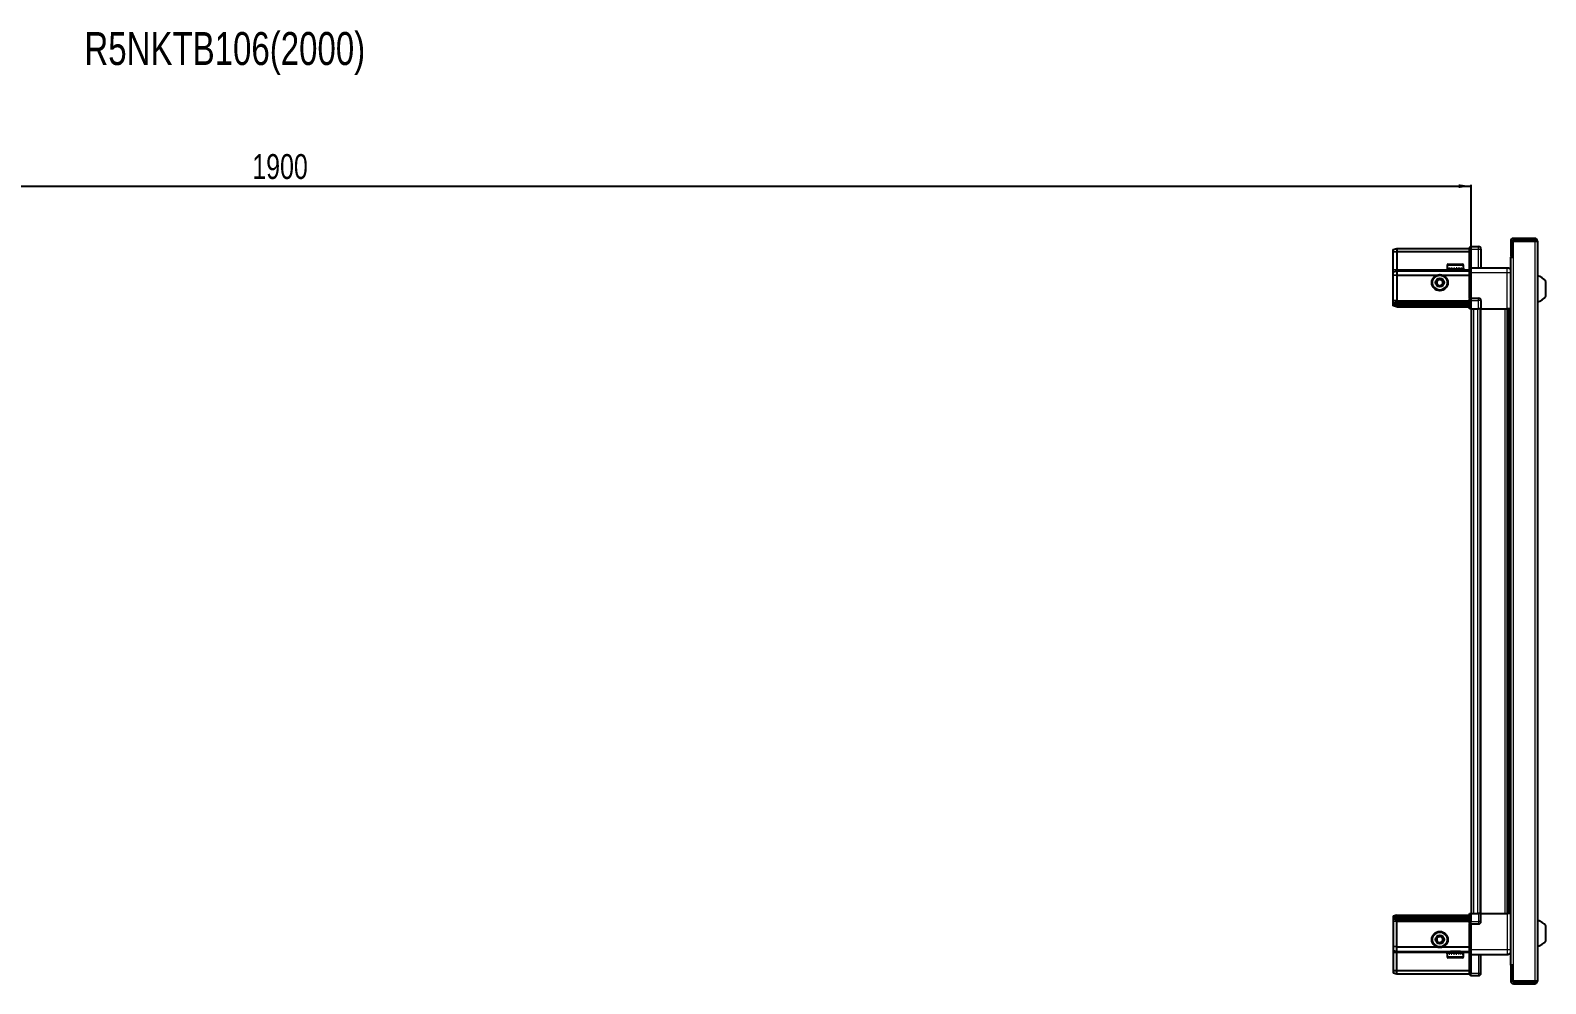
# Model space of a CAD drawing. Header units: millimetres. Extents: x 1415 to 5981, y -1265 to 1643.
# Drawn here: x 3551 to 4769, y 877 to 1643 of the extents above; entities that cross this region are included whole.
import ezdxf

# ---------------------------------------------------------------- set-up
doc = ezdxf.new("R2010")
doc.units = ezdxf.units.MM
doc.layers.add('FORMAT', color=7, linetype='Continuous')
doc.styles.add('SLDTEXTSTYLE0', font='TXT', dxfattribs={"width": 0.75})
doc.dimstyles.new('SLDDIMSTYLE0', dxfattribs={"dimtxt": 20, "dimasz": 10, "dimexe": 0, "dimexo": 0.0625, "dimgap": 5, "dimtad": 2, "dimdec": 1, "dimrnd": 1e-09, "dimzin": 12, "dimdsep": 46, "dimtxsty": 'SLDTEXTSTYLE0', "dimsah": 1, "dimcen": 0.09, "dimadec": 0, "dimazin": 3, "dimtfac": 1, "dimtofl": 0, "dimtmove": 0, "dimatfit": 3, "dimfxl": 0, "dimfrac": 2, "dimtolj": 1, "dimtzin": 12, "dimarcsym": 0})

# ---------------------------------------------------------------- blocks, each defined once
blk = doc.blocks.new('_D_5')
at = {"layer": 'FORMAT'}
for p, q in [((2809.3, 1419.3), (2809.3, 1518.8)), ((2809.3, 1517.8), (4709.3, 1517.8)), ((4709.3, 1419.3), (4709.3, 1518.8))]:
    blk.add_line(p, q, dxfattribs=at)
for points in [[(2809.3, 1517.8), (2819.3, 1516.3), (2819.3, 1519.4)], [(4709.3, 1517.8), (4699.3, 1519.4), (4699.3, 1516.3)]]:
    blk.add_solid(points, dxfattribs=at)
at = {"layer": 'FORMAT', "insert": (3729.7, 1543.6), "char_height": 20, "attachment_point": 1, "style": 'SLDTEXTSTYLE0'}
blk.add_mtext('1900', dxfattribs=at)

msp = doc.modelspace()

# ---------------------------------------------------------------- linework, layer by layer
at = {"color": 7, "linetype": 'Continuous', "lineweight": 25}
for p, q in [((4741.13, 1473.72), (4741.13, 1461.32)), ((4742.63, 1473.72), (4742.63, 1461.32)), ((4743.13, 1460.82), (4743.13, 1473.72)), ((4743.13, 1473.72), (4760.53, 1473.72)), ((4760.53, 1475.82), (4743.23, 1475.82)), ((4760.53, 1474.32), (4743.23, 1474.32)), ((4760.53, 1474.32), (4760.53, 1475.82)), ((4760.53, 1473.72), (4762.63, 1473.72)), ((4762.63, 1473.72), (4762.63, 878.92)), ((4646.63, 1467.02), (4649.63, 1467.82)), ((4646.63, 1465.17), (4646.63, 1467.02)), ((4646.63, 1465.17), (4649.63, 1465.32)), ((4646.63, 1450.82), (4646.63, 1465.17)), ((4649.63, 1467.82), (4649.63, 1465.32)), ((4649.63, 1467.82), (4707.93, 1467.82)), ((4649.63, 1465.32), (4649.63, 1450.82)), ((4649.63, 1465.32), (4707.93, 1465.32)), ((4708.79, 1469.32), (4707.93, 1468.82)), ((4708.79, 1469.32), (4707.93, 1468.82)), ((4707.93, 1468.82), (4707.93, 1467.32)), ((4707.93, 1452.52), (4707.93, 1467.32)), ((4709.13, 1469.32), (4708.79, 1469.32)), ((4709.13, 1469.32), (4708.79, 1469.32)), ((4709.13, 1469.32), (4709.13, 1469.32)), ((4709.13, 1467.32), (4709.13, 1469.32)), ((4709.13, 1469.32), (4715.13, 1469.32)), ((4709.13, 1467.32), (4709.13, 1452.52)), ((4717.13, 1467.32), (4717.13, 1452.32)), ((4646.63, 1449.02), (4646.63, 1450.82)), ((4646.63, 1449.02), (4649.63, 1449.82)), ((4649.63, 1450.82), (4649.63, 1449.82)), ((4649.63, 1449.82), (4649.63, 1446.32)), ((4649.63, 1449.82), (4707.93, 1449.82)), ((4690.13, 1454.22), (4690.13, 1451.32)), ((4690.13, 1451.32), (4690.16, 1451.32)), ((4690.28, 1451.82), (4690.16, 1451.82)), ((4690.16, 1451.82), (4690.16, 1451.32)), ((4690.16, 1451.32), (4690.28, 1451.32)), ((4690.28, 1451.82), (4690.28, 1451.32)), ((4690.28, 1451.32), (4690.69, 1451.32)), ((4691.03, 1451.82), (4690.69, 1451.82)), ((4690.69, 1451.82), (4690.69, 1451.32)), ((4690.69, 1451.32), (4691.03, 1451.32)), ((4690.93, 1455.02), (4702.33, 1455.02)), ((4691.03, 1451.82), (4691.03, 1451.32)), ((4691.03, 1451.32), (4691.8, 1451.32)), ((4692.33, 1451.82), (4691.8, 1451.82)), ((4691.8, 1451.82), (4691.8, 1451.32)), ((4691.8, 1451.32), (4692.33, 1451.32)), ((4692.23, 1451.32), (4692.23, 1451.22)), ((4692.23, 1451.22), (4701.03, 1451.22)), ((4692.33, 1451.82), (4692.33, 1451.32)), ((4692.33, 1451.32), (4693.39, 1451.32)), ((4692.63, 1450.82), (4693.32, 1450.34)), ((4692.63, 1450.82), (4700.63, 1450.82)), ((4693.32, 1450.34), (4692.63, 1449.86)), ((4692.63, 1449.86), (4692.63, 1449.82)), ((4692.63, 1449.86), (4700.63, 1449.86)), ((4693.32, 1450.34), (4699.94, 1450.34)), ((4694.05, 1451.82), (4693.39, 1451.82)), ((4693.39, 1451.82), (4693.39, 1451.32)), ((4693.39, 1451.32), (4694.05, 1451.32)), ((4694.05, 1451.82), (4694.05, 1451.32)), ((4694.05, 1451.32), (4695.29, 1451.32)), ((4696.02, 1451.82), (4695.29, 1451.82)), ((4695.29, 1451.82), (4695.29, 1451.32)), ((4695.29, 1451.32), (4695.72, 1451.32)), ((4695.72, 1451.82), (4695.72, 1451.32)), ((4696.02, 1451.82), (4696.02, 1451.32)), ((4696.02, 1451.32), (4697.32, 1451.32)), ((4698.05, 1451.82), (4697.32, 1451.82)), ((4697.32, 1451.82), (4697.32, 1451.32)), ((4697.59, 1451.82), (4697.59, 1451.32)), ((4697.59, 1451.32), (4698.05, 1451.32)), ((4698.05, 1451.82), (4698.05, 1451.32)), ((4698.05, 1451.32), (4699.28, 1451.32)), ((4699.94, 1451.82), (4699.28, 1451.82)), ((4699.28, 1451.82), (4699.28, 1451.32)), ((4699.28, 1451.32), (4699.94, 1451.32)), ((4699.94, 1451.82), (4699.94, 1451.32)), ((4699.94, 1451.32), (4700.98, 1451.32)), ((4699.94, 1450.34), (4700.63, 1450.82)), ((4700.63, 1449.86), (4699.94, 1450.34)), ((4700.63, 1449.82), (4700.63, 1449.86)), ((4701.5, 1451.82), (4700.98, 1451.82)), ((4700.98, 1451.82), (4700.98, 1451.32)), ((4700.98, 1451.32), (4701.5, 1451.32)), ((4701.03, 1451.22), (4701.03, 1451.32)), ((4701.5, 1451.82), (4701.5, 1451.32)), ((4701.5, 1451.32), (4702.26, 1451.32)), ((4702.59, 1451.82), (4702.26, 1451.82)), ((4702.26, 1451.82), (4702.26, 1451.32)), ((4702.26, 1451.32), (4702.59, 1451.32)), ((4702.59, 1451.82), (4702.59, 1451.32)), ((4702.59, 1451.32), (4702.99, 1451.32)), ((4703.1, 1451.82), (4702.99, 1451.82)), ((4702.99, 1451.82), (4702.99, 1451.32)), ((4702.99, 1451.32), (4703.1, 1451.32)), ((4703.1, 1451.82), (4703.1, 1451.32)), ((4703.1, 1451.32), (4703.13, 1451.32)), ((4703.13, 1451.32), (4703.13, 1454.22)), ((4707.93, 1452.32), (4707.93, 1452.52)), ((4709.13, 1452.32), (4707.93, 1452.32)), ((4707.93, 1448.32), (4707.93, 1452.32)), ((4709.13, 1452.52), (4709.13, 1452.32)), ((4709.13, 1452.32), (4709.13, 1448.32)), ((4709.13, 1452.32), (4738.13, 1452.32)), ((4741.03, 1460.82), (4741.03, 891.82)), ((4741.03, 1460.82), (4743.13, 1460.82)), ((4741.13, 1461.32), (4742.63, 1461.32)), ((4646.63, 1445.99), (4646.63, 1449.02)), ((4649.63, 1446.32), (4646.63, 1445.99)), ((4646.63, 1425.82), (4646.63, 1445.99)), ((4649.63, 1446.32), (4649.63, 1425.82)), ((4649.63, 1446.32), (4681.63, 1446.32)), ((4686.63, 1446.32), (4707.93, 1446.32)), ((4707.93, 1428.02), (4707.93, 1448.32)), ((4709.13, 1448.32), (4709.13, 1428.02)), ((4769.23, 1429.32), (4769.23, 1441.32)), ((4646.63, 1424.02), (4646.63, 1425.82)), ((4649.63, 1425.82), (4649.63, 1424.82)), ((4707.93, 1427.82), (4707.93, 1428.02)), ((4709.13, 1427.82), (4707.93, 1427.82)), ((4707.93, 1427.82), (4707.93, 1427.15)), ((4707.93, 1419.32), (4707.93, 1427.15)), ((4708.79, 1425.82), (4708.79, 1419.32)), ((4709.13, 1428.02), (4709.13, 1427.82)), ((4709.13, 1425.82), (4709.13, 1427.82)), ((4709.13, 1427.82), (4715.13, 1427.82)), ((4709.13, 1425.82), (4709.13, 1427.82)), ((4709.13, 1425.82), (4709.13, 1419.32)), ((4717.13, 1425.82), (4717.13, 1419.32)), ((4649.63, 1424.82), (4646.63, 1424.02)), ((4646.63, 1423.28), (4646.63, 1424.02)), ((4649.63, 1423.82), (4646.63, 1423.28)), ((4646.63, 1422.78), (4646.63, 1423.28)), ((4649.63, 1422.32), (4646.63, 1422.78)), ((4646.63, 1421.63), (4646.63, 1422.78)), ((4649.63, 1420.82), (4646.63, 1421.63)), ((4649.63, 1424.82), (4649.63, 1423.82)), ((4649.63, 1424.82), (4707.93, 1424.82)), ((4649.63, 1423.82), (4707.93, 1423.82)), ((4649.63, 1423.82), (4649.63, 1422.32)), ((4649.63, 1422.32), (4649.63, 1420.82)), ((4649.63, 1422.32), (4707.93, 1422.32)), ((4649.63, 1420.82), (4707.93, 1420.82)), ((4708.79, 1419.32), (4707.93, 1419.32)), ((4709.13, 1419.32), (4708.79, 1419.32)), ((4709.13, 1419.32), (4715.13, 1419.32)), ((4709.28, 1419.32), (4709.28, 933.32)), ((4717.13, 1419.32), (4715.13, 1419.32)), ((4716.48, 1419.32), (4716.48, 933.32)), ((4717.13, 1419.32), (4738.13, 1419.32)), ((4739.15, 933.32), (4739.15, 1419.32)), ((4739.18, 933.32), (4739.18, 1419.32)), ((4740.98, 1419.32), (4740.98, 933.32)), ((4649.63, 931.82), (4646.63, 931.02)), ((4646.63, 931.02), (4646.63, 929.87)), ((4649.63, 930.32), (4646.63, 929.87)), ((4646.63, 929.87), (4646.63, 929.37)), ((4649.63, 928.82), (4646.63, 929.37)), ((4646.63, 929.37), (4646.63, 928.63)), ((4649.63, 927.82), (4646.63, 928.63)), ((4646.63, 928.63), (4646.63, 926.82)), ((4646.63, 926.82), (4646.63, 906.66)), ((4649.63, 930.32), (4649.63, 931.82)), ((4649.63, 931.82), (4707.93, 931.82)), ((4649.63, 930.32), (4707.93, 930.32)), ((4649.63, 928.82), (4649.63, 930.32)), ((4649.63, 928.82), (4707.93, 928.82)), ((4649.63, 927.82), (4649.63, 928.82)), ((4649.63, 927.82), (4707.93, 927.82)), ((4649.63, 926.82), (4649.63, 927.82)), ((4649.63, 906.32), (4649.63, 926.82)), ((4707.93, 925.5), (4707.93, 933.32)), ((4707.93, 933.32), (4708.79, 933.32)), ((4708.79, 933.32), (4708.79, 933.32)), ((4708.79, 933.32), (4708.79, 926.82)), ((4709.13, 933.32), (4708.79, 933.32)), ((4709.13, 933.32), (4709.13, 926.82)), ((4709.13, 933.32), (4709.13, 933.32)), ((4709.13, 933.32), (4709.13, 926.82)), ((4709.13, 933.32), (4715.13, 933.32)), ((4709.13, 924.82), (4709.13, 926.82)), ((4717.13, 933.32), (4715.13, 933.32)), ((4717.13, 926.82), (4717.13, 933.32)), ((4717.13, 933.32), (4738.13, 933.32)), ((4707.93, 925.5), (4707.93, 924.82)), ((4709.13, 924.82), (4707.93, 924.82)), ((4707.93, 924.62), (4707.93, 924.82)), ((4707.93, 904.32), (4707.93, 924.62)), ((4709.13, 924.82), (4709.13, 924.62)), ((4709.13, 924.82), (4715.13, 924.82)), ((4709.13, 924.62), (4709.13, 904.32)), ((4769.23, 911.32), (4769.23, 923.32)), ((4649.63, 906.32), (4646.63, 906.66)), ((4646.63, 906.66), (4646.63, 903.63)), ((4646.63, 903.63), (4649.63, 902.82)), ((4646.63, 903.63), (4646.63, 901.82)), ((4646.63, 901.82), (4646.63, 887.48)), ((4649.63, 906.32), (4681.63, 906.32)), ((4649.63, 902.82), (4649.63, 906.32)), ((4649.63, 902.82), (4707.93, 902.82)), ((4649.63, 901.82), (4649.63, 902.82)), ((4649.63, 887.32), (4649.63, 901.82)), ((4686.63, 906.32), (4707.93, 906.32)), ((4690.13, 901.32), (4690.13, 898.42)), ((4690.14, 901.32), (4690.13, 901.32)), ((4690.14, 900.82), (4690.14, 901.32)), ((4690.24, 901.32), (4690.14, 901.32)), ((4690.24, 900.82), (4690.24, 901.32)), ((4690.61, 901.32), (4690.24, 901.32)), ((4690.61, 900.82), (4690.61, 901.32)), ((4690.93, 901.32), (4690.61, 901.32)), ((4690.93, 900.82), (4690.93, 901.32)), ((4691.67, 901.32), (4690.93, 901.32)), ((4691.67, 900.82), (4691.67, 901.32)), ((4692.18, 901.32), (4691.67, 901.32)), ((4692.18, 900.82), (4692.18, 901.32)), ((4693.21, 901.32), (4692.18, 901.32)), ((4692.23, 901.42), (4692.23, 901.32)), ((4701.03, 901.42), (4692.23, 901.42)), ((4692.63, 902.82), (4692.63, 902.79)), ((4692.63, 902.79), (4693.32, 902.31)), ((4700.63, 902.79), (4692.63, 902.79)), ((4693.32, 902.31), (4692.63, 901.82)), ((4700.63, 901.82), (4692.63, 901.82)), ((4693.21, 900.82), (4693.21, 901.32)), ((4693.86, 901.32), (4693.21, 901.32)), ((4699.94, 902.31), (4693.32, 902.31)), ((4693.86, 900.82), (4693.86, 901.32)), ((4695.09, 901.32), (4693.86, 901.32)), ((4695.09, 900.82), (4695.09, 901.32)), ((4695.59, 901.32), (4695.09, 901.32)), ((4695.59, 900.82), (4695.59, 901.32)), ((4695.82, 900.82), (4695.82, 901.32)), ((4697.12, 901.32), (4695.82, 901.32)), ((4697.12, 900.82), (4697.12, 901.32)), ((4697.45, 900.82), (4697.45, 901.32)), ((4697.85, 901.32), (4697.45, 901.32)), ((4697.85, 900.82), (4697.85, 901.32)), ((4699.1, 901.32), (4697.85, 901.32)), ((4699.1, 900.82), (4699.1, 901.32)), ((4699.76, 901.32), (4699.1, 901.32)), ((4699.76, 900.82), (4699.76, 901.32)), ((4700.83, 901.32), (4699.76, 901.32)), ((4699.94, 902.31), (4700.63, 902.79)), ((4700.63, 901.82), (4699.94, 902.31)), ((4700.63, 902.79), (4700.63, 902.82)), ((4700.83, 900.82), (4700.83, 901.32)), ((4701.37, 901.32), (4700.83, 901.32)), ((4701.03, 901.32), (4701.03, 901.42)), ((4701.37, 900.82), (4701.37, 901.32)), ((4702.16, 901.32), (4701.37, 901.32)), ((4702.16, 900.82), (4702.16, 901.32)), ((4702.51, 901.32), (4702.16, 901.32)), ((4702.51, 900.82), (4702.51, 901.32)), ((4702.94, 901.32), (4702.51, 901.32)), ((4702.94, 900.82), (4702.94, 901.32)), ((4703.08, 901.32), (4702.94, 901.32)), ((4703.08, 900.82), (4703.08, 901.32)), ((4703.13, 901.32), (4703.08, 901.32)), ((4703.13, 898.42), (4703.13, 901.32)), ((4707.93, 900.32), (4707.93, 904.32)), ((4709.13, 904.32), (4709.13, 900.32)), ((4690.14, 900.82), (4690.24, 900.82)), ((4690.61, 900.82), (4690.93, 900.82)), ((4702.33, 897.62), (4690.93, 897.62)), ((4691.67, 900.82), (4692.18, 900.82)), ((4693.21, 900.82), (4693.86, 900.82)), ((4695.09, 900.82), (4695.82, 900.82)), ((4697.12, 900.82), (4697.85, 900.82)), ((4699.1, 900.82), (4699.76, 900.82)), ((4700.83, 900.82), (4701.37, 900.82)), ((4702.16, 900.82), (4702.51, 900.82)), ((4702.94, 900.82), (4703.08, 900.82)), ((4709.13, 900.32), (4707.93, 900.32)), ((4707.93, 900.12), (4707.93, 900.32)), ((4707.93, 885.32), (4707.93, 900.12)), ((4709.13, 900.32), (4709.13, 900.12)), ((4709.13, 900.32), (4738.13, 900.32)), ((4709.13, 900.12), (4709.13, 885.32)), ((4709.13, 900.12), (4709.13, 885.32)), ((4717.13, 885.32), (4717.13, 900.32)), ((4743.13, 891.82), (4741.03, 891.82)), ((4741.13, 891.32), (4742.63, 891.32)), ((4741.13, 891.32), (4741.13, 878.92)), ((4742.63, 891.32), (4742.63, 878.92)), ((4743.13, 878.92), (4743.13, 891.82)), ((4646.63, 887.48), (4649.63, 887.32)), ((4646.63, 887.48), (4646.63, 885.63)), ((4646.63, 885.63), (4649.63, 884.82)), ((4649.63, 887.32), (4707.93, 887.32)), ((4649.63, 884.82), (4649.63, 887.32)), ((4649.63, 884.82), (4707.93, 884.82)), ((4707.93, 885.32), (4707.93, 883.82)), ((4707.93, 883.82), (4708.79, 883.32)), ((4709.13, 883.32), (4708.79, 883.32)), ((4709.13, 883.32), (4709.13, 885.32)), ((4709.13, 883.32), (4715.13, 883.32)), ((4760.53, 878.92), (4743.13, 878.92)), ((4743.23, 878.32), (4760.53, 878.32)), ((4762.63, 878.92), (4760.53, 878.92)), ((4760.53, 878.32), (4760.53, 876.82)), ((4743.23, 876.82), (4760.53, 876.82))]:
    msp.add_line(p, q, dxfattribs=at)
at = {"color": 8, "linetype": 'Continuous', "lineweight": 18}
for p, q in [((4742.63, 1473.72), (4741.13, 1473.72)), ((4743.23, 1474.32), (4743.23, 1475.82)), ((4760.53, 1473.72), (4760.53, 878.92)), ((4709.13, 1467.32), (4707.93, 1467.32)), ((4709.13, 1467.32), (4715.13, 1467.32)), ((4715.13, 1467.32), (4715.13, 1469.32)), ((4715.13, 1452.32), (4715.13, 1467.32)), ((4715.13, 1467.32), (4717.13, 1467.32)), ((4646.63, 1450.82), (4649.63, 1450.82)), ((4649.63, 1450.82), (4692.63, 1450.82)), ((4690.13, 1454.22), (4703.13, 1454.22)), ((4700.63, 1450.82), (4707.93, 1450.82)), ((4707.93, 1452.52), (4709.13, 1452.52)), ((4743.13, 1460.82), (4743.13, 891.82)), ((4709.13, 1448.32), (4707.93, 1448.32)), ((4709.13, 1448.32), (4738.13, 1448.32)), ((4738.13, 1419.32), (4738.13, 1448.32)), ((4649.63, 1425.82), (4646.63, 1425.82)), ((4649.63, 1425.82), (4707.93, 1425.82)), ((4707.93, 1428.02), (4709.13, 1428.02)), ((4709.13, 1425.82), (4708.79, 1425.82)), ((4709.13, 1425.82), (4715.13, 1425.82)), ((4715.13, 1425.82), (4715.13, 1427.82)), ((4715.13, 1419.32), (4715.13, 1425.82)), ((4717.13, 1425.82), (4715.13, 1425.82)), ((4711.28, 1419.32), (4711.28, 933.32)), ((4714.48, 1419.32), (4714.48, 933.32)), ((4717.13, 1419.32), (4717.13, 933.32)), ((4736.53, 933.32), (4736.53, 1419.32)), ((4737.94, 1419.32), (4737.94, 933.32)), ((4740.39, 933.32), (4740.39, 1419.32)), ((4649.63, 926.82), (4646.63, 926.82)), ((4649.63, 926.82), (4707.93, 926.82)), ((4709.13, 933.32), (4708.79, 933.32)), ((4709.13, 926.82), (4708.79, 926.82)), ((4709.13, 926.82), (4715.13, 926.82)), ((4715.13, 933.32), (4715.13, 926.82)), ((4715.13, 926.82), (4715.13, 924.82)), ((4717.13, 926.82), (4715.13, 926.82)), ((4738.13, 933.32), (4738.13, 904.32)), ((4709.13, 924.62), (4707.93, 924.62)), ((4646.63, 901.82), (4649.63, 901.82)), ((4649.63, 901.82), (4692.63, 901.82)), ((4700.63, 901.82), (4707.93, 901.82)), ((4709.13, 904.32), (4707.93, 904.32)), ((4709.13, 904.32), (4738.13, 904.32)), ((4703.13, 898.42), (4690.13, 898.42)), ((4709.13, 900.12), (4707.93, 900.12)), ((4715.13, 900.32), (4715.13, 885.32)), ((4709.13, 885.32), (4707.93, 885.32)), ((4709.13, 885.32), (4715.13, 885.32)), ((4715.13, 885.32), (4715.13, 883.32)), ((4715.13, 885.32), (4717.13, 885.32)), ((4742.63, 878.92), (4741.13, 878.92)), ((4743.23, 878.32), (4743.23, 876.82))]:
    msp.add_line(p, q, dxfattribs=at)
at = {"color": 7, "linetype": 'Continuous', "lineweight": 25}
for centre, radius in [((4684.13, 1440.32), 6.5), ((4684.13, 1440.32), 3.46), ((4684.13, 912.32), 6.5), ((4684.13, 912.32), 3.46)]:
    msp.add_circle(centre, radius, dxfattribs=at)
at = {"color": 8, "linetype": 'Continuous', "lineweight": 18}
for centre in [(4684.13, 1440.32), (4684.13, 912.32)]:
    msp.add_circle(centre, 5.7, dxfattribs=at)
at = {"color": 7, "linetype": 'Continuous', "lineweight": 25}
for centre, radius, start, end in [((4743.23, 1473.72), 2.1, 90, 180), ((4743.23, 1473.72), 0.6, 90, 180), ((4760.53, 1473.72), 2.1, 0, 90), ((4760.53, 1473.72), 0.6, 0, 90), ((4715.13, 1467.32), 2, 0, 90), ((4690.93, 1454.22), 0.8, 90, 180), ((4692.23, 1450.82), 0.4, 0, 90), ((4701.03, 1450.82), 0.4, 90, 180), ((4702.33, 1454.22), 0.8, 0, 90), ((4684.13, 1440.32), 2.5, 120.74103, 180.74103), ((4684.13, 1440.32), 2.5, 180.74103, 240.74103), ((4684.13, 1440.32), 2.5, 60.74103, 120.74103), ((4684.13, 1440.32), 2.5, 240.74103, 300.74103), ((4684.13, 1440.32), 2.5, 0.74103, 60.74103), ((4684.13, 1440.32), 2.5, 300.74103, 0.74103), ((4759.6, 1434.3), 11.91, 36.1266, 75.29965), ((4715.13, 1425.82), 2, 0, 90), ((4759.6, 1436.35), 11.91, 284.70035, 323.8734), ((4715.13, 926.82), 2, 270, 0), ((4759.6, 916.3), 11.91, 36.1266, 75.29965), ((4684.13, 912.32), 2.5, 95.91157, 155.91157), ((4684.13, 912.32), 2.5, 35.91157, 95.91157), ((4684.13, 912.32), 2.5, 335.91157, 35.91157), ((4684.13, 912.32), 2.5, 155.91157, 215.91157), ((4684.13, 912.32), 2.5, 215.91157, 275.91157), ((4684.13, 912.32), 2.5, 275.91157, 335.91157), ((4692.23, 901.82), 0.4, 270, 0), ((4701.03, 901.82), 0.4, 180, 270), ((4759.6, 918.35), 11.91, 284.70035, 323.8734), ((4690.93, 898.42), 0.8, 180, 270), ((4702.33, 898.42), 0.8, 270, 0), ((4715.13, 885.32), 2, 270, 0), ((4743.23, 878.92), 2.1, 180, 270), ((4743.23, 878.92), 0.6, 180, 270), ((4760.53, 878.92), 2.1, 270, 0), ((4760.53, 878.92), 0.6, 270, 0)]:
    msp.add_arc(centre, radius, start, end, dxfattribs=at)
for centre, start_param, end_param in [((4705.33, 1425.82), 0, 0.7227342), ((4705.33, 926.82), 5.5604511, 6.2831853)]:
    msp.add_ellipse(centre, major_axis=(3.46, 0), ratio=0.5773503, start_param=start_param, end_param=end_param, dxfattribs=at)
for points, knots in [([(4738.13, 1452.32), (4738.57, 1452.28), (4739.24, 1452.21), (4740.06, 1451.77), (4740.61, 1451.33), (4740.89, 1450.96), (4741.03, 1450.77)], [0, 0, 0, 0, 0.3842982, 0.5911726, 0.8024372, 1, 1, 1, 1]), ([(4681.61, 1441.73), (4682.05, 1442), (4682.88, 1442.49), (4683.7, 1442.98), (4684.09, 1443.21)], [0, 0, 0, 0, 0.53468586, 1, 1, 1, 1]), ([(4681.64, 1438.85), (4681.64, 1438.97), (4681.64, 1439.57), (4681.62, 1440.57), (4681.61, 1441.39), (4681.61, 1441.73)], [0, 0, 0, 0, 0.1331247, 0.6370994, 1, 1, 1, 1]), ([(4684.16, 1437.44), (4683.71, 1437.69), (4682.87, 1438.16), (4682.03, 1438.63), (4681.64, 1438.85)], [0, 0, 0, 0, 0.5346859, 1, 1, 1, 1]), ([(4684.09, 1443.21), (4684.54, 1442.96), (4685.38, 1442.49), (4686.22, 1442.02), (4686.61, 1441.8)], [0, 0, 0, 0, 0.5346859, 1, 1, 1, 1]), ([(4686.64, 1438.91), (4686.2, 1438.65), (4685.37, 1438.16), (4684.55, 1437.67), (4684.16, 1437.44)], [0, 0, 0, 0, 0.5346859, 1, 1, 1, 1]), ([(4686.61, 1441.8), (4686.61, 1441.45), (4686.62, 1440.63), (4686.63, 1439.64), (4686.64, 1439.04), (4686.64, 1438.91)], [0, 0, 0, 0, 0.3629006, 0.8668753, 1, 1, 1, 1]), ([(4740.98, 1419.32), (4740.94, 1419.32), (4740.72, 1419.32), (4740, 1419.32), (4739.04, 1419.32), (4738.38, 1419.32), (4738.13, 1419.32)], [0, 0, 0, 0, 0.0717073, 0.4209791, 0.7702508, 1, 1, 1, 1]), ([(4740.98, 933.32), (4740.94, 933.32), (4740.72, 933.32), (4740, 933.32), (4739.04, 933.32), (4738.38, 933.32), (4738.13, 933.32)], [0, 0, 0, 0, 0.0717073, 0.4209791, 0.7702508, 1, 1, 1, 1]), ([(4681.25, 912.03), (4681.46, 912.5), (4681.86, 913.38), (4682.25, 914.25), (4682.43, 914.66)], [0, 0, 0, 0, 0.5346859, 1, 1, 1, 1]), ([(4682.43, 914.66), (4682.78, 914.7), (4683.59, 914.78), (4684.58, 914.88), (4685.18, 914.95), (4685.3, 914.96)], [0, 0, 0, 0, 0.3629006, 0.8668753, 1, 1, 1, 1]), ([(4685.3, 914.96), (4685.61, 914.54), (4686.17, 913.76), (4686.74, 912.98), (4687, 912.62)], [0, 0, 0, 0, 0.5346859, 1, 1, 1, 1]), ([(4682.95, 909.69), (4682.64, 910.11), (4682.08, 910.89), (4681.52, 911.66), (4681.25, 912.03)], [0, 0, 0, 0, 0.5346859, 1, 1, 1, 1]), ([(4685.82, 909.99), (4685.69, 909.97), (4685.1, 909.91), (4684.11, 909.81), (4683.29, 909.72), (4682.95, 909.69)], [0, 0, 0, 0, 0.1331247, 0.6370994, 1, 1, 1, 1]), ([(4687, 912.62), (4686.79, 912.15), (4686.39, 911.27), (4686, 910.39), (4685.82, 909.99)], [0, 0, 0, 0, 0.5346859, 1, 1, 1, 1]), ([(4738.13, 900.32), (4738.57, 900.37), (4739.24, 900.44), (4740.06, 900.88), (4740.61, 901.32), (4740.89, 901.69), (4741.03, 901.87)], [0, 0, 0, 0, 0.3842982, 0.5911726, 0.8024372, 1, 1, 1, 1])]:
    msp.add_open_spline(points, degree=3, knots=knots, dxfattribs=at)
at = {"color": 8, "linetype": 'Continuous', "lineweight": 18}
for points in [[(4738.13, 1448.32), (4738.13, 1448.85), (4738.13, 1449.9), (4738.13, 1451.22), (4738.13, 1452.14), (4738.13, 1452.26), (4738.13, 1452.32)], [(4738.13, 904.32), (4738.13, 903.8), (4738.13, 902.75), (4738.13, 901.43), (4738.13, 900.5), (4738.13, 900.38), (4738.13, 900.32)]]:
    msp.add_open_spline(points, degree=3, dxfattribs=at)
for points, knots in [([(4738.13, 1448.32), (4738.57, 1448.32), (4739.24, 1448.32), (4740.06, 1448.32), (4740.61, 1448.32), (4740.89, 1448.32), (4741.03, 1448.32)], [0, 0, 0, 0, 0.38429816, 0.59117259, 0.8024372, 1, 1, 1, 1]), ([(4738.13, 904.32), (4738.57, 904.32), (4739.24, 904.32), (4740.06, 904.32), (4740.61, 904.32), (4740.89, 904.32), (4741.03, 904.32)], [0, 0, 0, 0, 0.3842982, 0.5911726, 0.8024372, 1, 1, 1, 1])]:
    msp.add_open_spline(points, degree=3, knots=knots, dxfattribs=at)

# ---------------------------------------------------------------- texts
at = {"layer": 'FORMAT', "insert": (3594.78, 1641.69), "char_height": 26.4583, "attachment_point": 1, "style": 'SLDTEXTSTYLE0'}
msp.add_mtext('R5NKTB106(2000)', dxfattribs=at)

# ---------------------------------------------------------------- dimensions: what is measured, and where the dimension line sits
at = {"layer": 'FORMAT'}
dim = msp.add_linear_dim(base=(4709.28, 1517.82), p1=(2809.28, 1419.32), p2=(4709.28, 1419.32), angle=0, dimstyle='SLDDIMSTYLE0', dxfattribs=at)
dim.commit()
dim.dimension.update_dxf_attribs({"geometry": '_D_5', "text_midpoint": (3759.28, 1517.82), "dimtype": 160})

doc.saveas('drawing.dxf')
